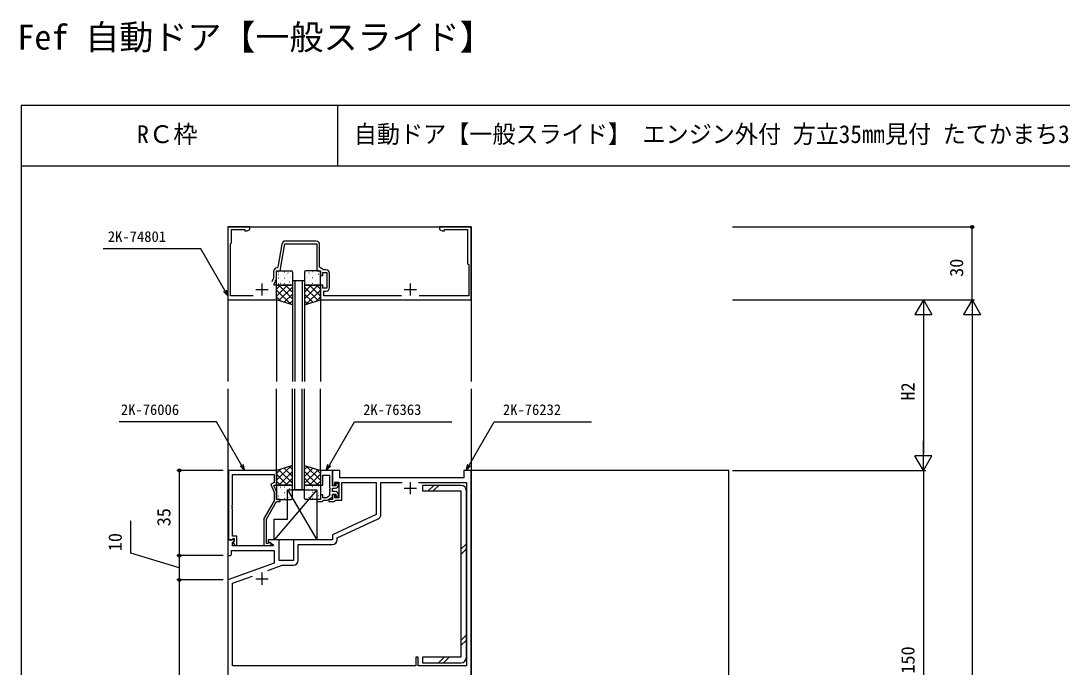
# Model space of a CAD drawing. Units: millimetres, scale not verified. Extents: x -437 to 438, y -681 to 679.
# Drawn here: x -436.9 to -8.6, y 412.7 to 678.6 of the extents above; entities that cross this region are included whole.
import ezdxf
from ezdxf.enums import TextEntityAlignment as Align

# ---------------------------------------------------------------- set-up
doc = ezdxf.new("R2010")
doc.units = ezdxf.units.MM
doc.header["$LTSCALE"] = 4
for name, color, linetype in [('0-1_USER1', 3, 'Continuous'), ('0-2_YKK_11', 7, 'Continuous'), ('0-3_YKK_11E', 7, 'Continuous'), ('0-4_YKK_12', 2, 'Continuous'), ('0-5_YKK_13', 4, 'Continuous'), ('0-7_YKK_D', 6, 'Continuous'), ('0-8_YKK_ZWAK', 7, 'Continuous')]:
    doc.layers.add(name, color=color, linetype=linetype)
doc.styles.add('ＭＳ ゴシック', font='')
doc.styles.get('ＭＳ ゴシック').set_extended_font_data('MS Gothic')

msp = doc.modelspace()

# ---------------------------------------------------------------- linework, layer by layer
at = {"layer": '0-2_YKK_11'}
for p, q in [((-315.5, 588), (-328.009, 588)), ((-309.9, 568.9), (-309.9, 574.7)), ((-337.7, 570.6), (-337.7, 565.6)), ((-276.7, 570.6), (-276.7, 565.6)), ((-340.2, 568.1), (-335.2, 568.1)), ((-279.2, 568.1), (-274.2, 568.1)), ((-276.7, 488.838), (-276.7, 483.838)), ((-279.2, 486.338), (-274.2, 486.338)), ((-337.7, 451.638), (-337.7, 446.638)), ((-340.2, 449.138), (-335.2, 449.138))]:
    msp.add_line(p, q, dxfattribs=at)
for points in [[(-341.384, 565.4), (-350.7, 565.4), (-350.7, 586.8), (-350.2, 587.3), (-350.2, 592.8), (-344.7, 592.8), (-344.7, 592.17), (-343.791, 592.17), (-342.7, 592.8), (-342.7, 593.8), (-351.7, 593.8), (-351.7, 563.8), (-331.7, 563.8), (-331.7, 569.8), (-332.7, 569.8), (-332.7, 570.3), (-331.7, 572.445), (-331.7, 575.8), (-330.2, 575.8), (-328.26, 586.8), (-315.2, 586.8), (-315.2, 575.8), (-313.7, 575.8), (-313.7, 573.8), (-312.7, 573.8), (-312.7, 575), (-311.1, 575), (-311.1, 568.6), (-312.7, 568.6), (-312.7, 569.8), (-313.7, 569.8), (-313.7, 563.8), (-251.7, 563.8), (-251.7, 593.8), (-264.7, 593.8), (-264.7, 592.8), (-263.609, 592.17), (-262.7, 592.17), (-262.7, 592.8), (-253.2, 592.8)], [(-253.2, 592.8), (-253.2, 578.8), (-252.7, 578.3), (-252.7, 565.4), (-273.016, 565.4)], [(-329.486, 586.76), (-331.163, 577.247), (-331.449, 576.999)], [(-311.4, 576.2), (-312.429, 576.2), (-314, 577.3), (-314, 586.5)], [(-332.9, 575.5), (-332.9, 572.711), (-333.606, 571.196)], [(-280.384, 565.4), (-312.2, 565.4), (-312.2, 567.4), (-311.4, 567.4)], [(-251.7, 343.638), (-251.7, 493.638), (-254.7, 493.638), (-254.7, 490.638), (-305.7, 490.638), (-305.7, 493.638), (-308.7, 493.638), (-308.7, 487.638), (-307.7, 487.638), (-307.7, 488.838), (-306.1, 488.838), (-306.1, 482.438), (-307.7, 482.438), (-307.7, 483.638), (-308.7, 483.638), (-308.7, 481.638), (-310.2, 481.638), (-310.2, 480.838), (-308, 480.838), (-307.7, 481.138), (-307.4, 481.438), (-304.9, 481.438), (-304.9, 488.638), (-290.7, 488.638), (-290.7, 475.532), (-308.7, 467.138), (-308.7, 465.138), (-324.7, 465.138), (-324.7, 456.638), (-330.7, 456.638), (-330.7, 465.138), (-335.2, 465.138), (-335.2, 464.338), (-333.035, 463.088), (-333.156, 462.638), (-349.77, 462.638), (-349.77, 464.044), (-349.064, 464.75), (-349.224, 465.138), (-351.7, 465.138)], [(-351.5, 493.638), (-351.5, 465.138), (-350.17, 465.138), (-349.87, 465.438), (-349.67, 465.638), (-349.1, 465.638), (-349.1, 464.712), (-349.674, 464.138), (-348.923, 462.838), (-348.1, 462.838), (-348.1, 466.638), (-349.87, 466.638), (-349.87, 477.68), (-349.99, 477.863), (-349.99, 478.413), (-349.87, 478.596), (-349.87, 478.68), (-349.99, 478.863), (-349.99, 479.413), (-349.87, 479.596), (-349.87, 492.008), (-332.7, 492.008), (-332.7, 488.638), (-334.12, 487.818), (-332.7, 484.772), (-332.7, 481.106), (-336.9, 473.831), (-336.9, 462.838), (-334.5, 462.838)], [(-334.999, 463.771), (-335.248, 463.638), (-335.9, 463.638), (-335.9, 473.564), (-331.7, 480.838), (-330.2, 480.838), (-330.2, 481.638), (-331.7, 481.638), (-331.7, 484.994), (-332.7, 487.138), (-332.7, 487.638), (-331.7, 487.638), (-331.7, 493.638), (-351.5, 493.638)], [(-308.7, 487.338), (-308.7, 493.638), (-313.7, 493.638), (-313.7, 487.638), (-312.7, 487.638), (-312.7, 491.708), (-309.9, 491.708), (-309.9, 486.596), (-309.78, 486.413), (-309.78, 485.863), (-309.9, 485.68), (-309.9, 485.596), (-309.78, 485.413), (-309.78, 484.863), (-309.9, 484.68), (-309.9, 483.17), (-311.168, 482.438), (-312.7, 482.438), (-312.7, 483.638), (-313.7, 483.638), (-313.7, 481.638), (-315.2, 481.638), (-315.2, 480.838), (-313, 480.838), (-312.7, 481.138), (-312.4, 481.438), (-310.9, 481.438), (-308.7, 482.708), (-308.7, 483.938), (-307.3, 483.938), (-307.3, 483.038), (-307, 482.738), (-306.3, 483.438), (-306.3, 483.638)], [(-273.337, 488.708), (-253.63, 488.708), (-253.63, 413.338), (-273.5, 413.338), (-273.5, 416.838), (-274.5, 416.838), (-274.5, 413.338), (-349.77, 413.338), (-349.77, 447.287), (-341.668, 450.236)], [(-306.3, 487.638), (-306.3, 487.838), (-307, 488.538), (-307.3, 488.238), (-307.3, 487.338), (-308.7, 487.338)], [(-288.77, 475.576), (-288.77, 488.708), (-280.063, 488.708)], [(-307.6, 484.938), (-308.7, 484.938), (-308.7, 486.338), (-307.6, 486.338)], [(-306.77, 465.208), (-306.77, 465.909), (-289.925, 473.764)], [(-351.7, 465.138), (-351.7, 458.638), (-350.7, 458.638), (-350.2, 459.138), (-350.2, 460.708), (-332.7, 460.708), (-332.7, 455.554), (-351.7, 448.638), (-351.7, 343.638)], [(-322.77, 456.708), (-322.77, 463.208), (-308.77, 463.208)], [(-335.366, 452.529), (-329.38, 454.708), (-324.77, 454.708)]]:
    msp.add_lwpolyline(points, dxfattribs=at)
for centre, radius, start, end in [((-328.009, 586.5), 1.5, 90.00001, 169.99999), ((-315.5, 586.5), 1.5, 0.00001, 89.99999), ((-331.4, 575.5), 1.5, 91.87261, 180), ((-311.4, 574.7), 1.5, 0.00001, 89.99999), ((-311.4, 568.9), 1.5, 270.00001, 359.99999), ((-307.6, 487.638), 1.3, 270.00001, 359.99999), ((-307.6, 483.638), 1.3, 0.00001, 89.99999), ((-290.77, 475.576), 2, 295.00002, 0.00002), ((-334.5, 463.438), 0.6, 270.00003, 146.25104), ((-308.77, 465.208), 2, 270.00001, 359.99999), ((-324.77, 456.708), 2, 270.00001, 359.99999)]:
    msp.add_arc(centre, radius, start, end, dxfattribs=at)
at = {"layer": '0-3_YKK_11E'}
msp.add_lwpolyline([(-145.7, 343.638), (-145.7, 493.638), (-252, 493.638)], dxfattribs=at)
at = {"layer": '0-4_YKK_12'}
for p, q in [((-351.7, 593.8), (-251.678, 593.8)), ((-351.7, 593.8), (-351.7, 530.219)), ((-251.7, 593.792), (-251.7, 530.219)), ((-325.2, 571.802), (-320.2, 571.802)), ((-325.2, 571.802), (-325.2, 530.219)), ((-324.2, 571.802), (-324.2, 530.219)), ((-321.2, 571.802), (-321.2, 530.219)), ((-320.2, 571.802), (-320.2, 530.219)), ((-331.7, 563.8), (-331.7, 530.219)), ((-313.7, 563.8), (-313.7, 530.219)), ((-351.7, 527.219), (-351.7, 196.719)), ((-331.7, 493.638), (-331.7, 527.219)), ((-325.2, 485.638), (-325.2, 527.219)), ((-324.2, 485.638), (-324.2, 527.219)), ((-321.2, 485.638), (-321.2, 527.219)), ((-320.2, 485.638), (-320.2, 527.219)), ((-313.7, 493.638), (-313.7, 527.219)), ((-251.7, 527.219), (-251.7, 196.719)), ((-320.2, 485.638), (-325.2, 485.638))]:
    msp.add_line(p, q, dxfattribs=at)
at = {"layer": '0-5_YKK_13'}
for p, q in [((-331.7, 570.298), (-331.7, 575.298)), ((-331.2, 575.798), (-325.7, 575.798)), ((-330.893, 574.769), (-330.886, 574.767)), ((-330.888, 574.276), (-330.821, 574.231)), ((-330.843, 575.287), (-330.803, 575.287)), ((-329.703, 574.187), (-329.663, 574.187)), ((-328.661, 573.979), (-328.653, 573.976)), ((-328.411, 575.287), (-328.371, 575.287)), ((-327.271, 574.187), (-327.231, 574.187)), ((-327.046, 574.867), (-326.979, 574.823)), ((-325.979, 575.287), (-325.939, 575.287)), ((-325.686, 575.198), (-325.678, 575.195)), ((-325.2, 575.298), (-325.2, 570.298)), ((-320.2, 575.298), (-320.2, 570.298)), ((-319.714, 575.198), (-319.722, 575.195)), ((-314.2, 575.798), (-319.7, 575.798)), ((-319.421, 575.287), (-319.461, 575.287)), ((-318.354, 574.867), (-318.421, 574.823)), ((-318.129, 574.187), (-318.169, 574.187)), ((-316.989, 575.287), (-317.029, 575.287)), ((-316.739, 573.979), (-316.747, 573.976)), ((-315.697, 574.187), (-315.737, 574.187)), ((-314.557, 575.287), (-314.597, 575.287)), ((-314.512, 574.276), (-314.579, 574.231)), ((-314.507, 574.769), (-314.514, 574.767)), ((-313.7, 570.298), (-313.7, 575.298)), ((-327.277, 569.798), (-331.7, 565.375)), ((-330.106, 569.798), (-331.7, 568.204)), ((-331.674, 572.773), (-331.666, 572.77)), ((-325.7, 569.798), (-331.2, 569.798)), ((-330.843, 572.895), (-330.803, 572.895)), ((-330.843, 570.503), (-330.803, 570.503)), ((-330.82, 569.798), (-325.2, 564.178)), ((-330.18, 570.673), (-330.114, 570.629)), ((-329.959, 569.893), (-329.951, 569.89)), ((-329.703, 571.795), (-329.663, 571.795)), ((-329.178, 571.889), (-329.17, 571.887)), ((-328.411, 572.895), (-328.371, 572.895)), ((-328.411, 570.503), (-328.371, 570.503)), ((-327.991, 569.798), (-325.2, 567.007)), ((-327.271, 571.795), (-327.231, 571.795)), ((-326.946, 571.099), (-326.938, 571.096)), ((-326.466, 573.202), (-326.459, 573.199)), ((-326.338, 571.264), (-326.272, 571.22)), ((-325.979, 572.895), (-325.939, 572.895)), ((-325.979, 570.503), (-325.939, 570.503)), ((-314.58, 569.798), (-320.2, 564.178)), ((-317.409, 569.798), (-320.2, 567.007)), ((-319.7, 569.798), (-314.2, 569.798)), ((-319.421, 572.895), (-319.461, 572.895)), ((-319.421, 570.503), (-319.461, 570.503)), ((-319.062, 571.264), (-319.128, 571.22)), ((-318.934, 573.202), (-318.941, 573.199)), ((-318.454, 571.099), (-318.462, 571.096)), ((-318.129, 571.795), (-318.169, 571.795)), ((-318.123, 569.798), (-313.7, 565.375)), ((-316.989, 572.895), (-317.029, 572.895)), ((-316.989, 570.503), (-317.029, 570.503)), ((-316.222, 571.889), (-316.23, 571.887)), ((-315.697, 571.795), (-315.737, 571.795)), ((-315.441, 569.893), (-315.449, 569.89)), ((-315.294, 569.798), (-313.7, 568.204)), ((-315.22, 570.673), (-315.286, 570.629)), ((-314.557, 572.895), (-314.597, 572.895)), ((-314.557, 570.503), (-314.597, 570.503)), ((-313.726, 572.773), (-313.734, 572.77)), ((-331.7, 567.85), (-325.847, 561.997)), ((-325.2, 569.047), (-330.743, 563.503)), ((-325.2, 566.218), (-328.58, 562.838)), ((-320.2, 569.047), (-314.657, 563.503)), ((-320.2, 566.218), (-316.82, 562.838)), ((-313.7, 567.85), (-319.553, 561.997)), ((-331.7, 565.021), (-329.933, 563.254)), ((-325.2, 563.39), (-326.418, 562.172)), ((-320.2, 563.39), (-318.982, 562.172)), ((-313.7, 565.021), (-315.467, 563.254)), ((-331.7, 489.586), (-325.847, 495.439)), ((-331.7, 492.415), (-329.933, 494.182)), ((-330.82, 487.638), (-325.2, 493.258)), ((-325.2, 488.389), (-330.743, 493.932)), ((-325.2, 491.218), (-328.58, 494.598)), ((-325.2, 494.046), (-326.418, 495.264)), ((-320.2, 494.046), (-318.982, 495.264)), ((-320.2, 491.218), (-316.82, 494.598)), ((-320.2, 488.389), (-314.657, 493.932)), ((-314.58, 487.638), (-320.2, 493.258)), ((-313.7, 489.586), (-319.553, 495.439)), ((-313.7, 492.415), (-315.467, 494.182)), ((-327.277, 487.638), (-331.7, 492.061)), ((-330.106, 487.638), (-331.7, 489.232)), ((-327.991, 487.638), (-325.2, 490.429)), ((-317.409, 487.638), (-320.2, 490.429)), ((-318.123, 487.638), (-313.7, 492.061)), ((-315.294, 487.638), (-313.7, 489.232)), ((-315.2, 485.638), (-332.7, 465.138)), ((-331.7, 487.138), (-331.7, 482.138)), ((-331.662, 484.663), (-331.654, 484.665)), ((-325.7, 487.638), (-331.2, 487.638)), ((-330.832, 486.933), (-330.792, 486.933)), ((-330.832, 484.541), (-330.792, 484.541)), ((-330.169, 486.763), (-330.102, 486.807)), ((-329.947, 487.543), (-329.939, 487.546)), ((-329.692, 485.641), (-329.652, 485.641)), ((-329.166, 485.547), (-329.158, 485.549)), ((-328.4, 486.933), (-328.36, 486.933)), ((-328.4, 484.541), (-328.36, 484.541)), ((-327.26, 485.641), (-327.22, 485.641)), ((-327.2, 485.638), (-315.2, 465.138)), ((-326.934, 486.337), (-326.926, 486.34)), ((-326.455, 484.234), (-326.447, 484.237)), ((-326.326, 486.172), (-326.26, 486.216)), ((-325.968, 486.933), (-325.928, 486.933)), ((-325.968, 484.541), (-325.928, 484.541)), ((-325.2, 482.138), (-325.2, 487.138)), ((-320.2, 482.138), (-320.2, 487.138)), ((-319.7, 487.638), (-314.2, 487.638)), ((-319.421, 486.933), (-319.461, 486.933)), ((-319.421, 484.541), (-319.461, 484.541)), ((-319.062, 486.172), (-319.128, 486.216)), ((-318.934, 484.234), (-318.941, 484.237)), ((-318.454, 486.337), (-318.462, 486.34)), ((-318.129, 485.641), (-318.169, 485.641)), ((-316.989, 486.933), (-317.029, 486.933)), ((-316.989, 484.541), (-317.029, 484.541)), ((-316.222, 485.547), (-316.23, 485.549)), ((-315.697, 485.641), (-315.737, 485.641)), ((-315.441, 487.543), (-315.449, 487.546)), ((-315.22, 486.763), (-315.286, 486.807)), ((-314.557, 486.933), (-314.597, 486.933)), ((-314.557, 484.541), (-314.597, 484.541)), ((-313.726, 484.663), (-313.734, 484.665)), ((-313.7, 487.138), (-313.7, 482.138)), ((-269.392, 485.223), (-267.092, 487.523)), ((-267.269, 485.223), (-264.969, 487.523)), ((-253.63, 416.823), (-253.63, 485.223)), ((-331.2, 481.638), (-325.7, 481.638)), ((-330.881, 482.666), (-330.874, 482.669)), ((-330.876, 483.16), (-330.809, 483.204)), ((-330.832, 482.149), (-330.792, 482.149)), ((-329.692, 483.249), (-329.652, 483.249)), ((-328.649, 483.457), (-328.642, 483.46)), ((-328.4, 482.149), (-328.36, 482.149)), ((-327.26, 483.249), (-327.22, 483.249)), ((-327.034, 482.569), (-326.967, 482.613)), ((-325.968, 482.149), (-325.928, 482.149)), ((-325.674, 482.238), (-325.666, 482.24)), ((-319.714, 482.238), (-319.722, 482.24)), ((-314.2, 481.638), (-319.7, 481.638)), ((-319.421, 482.149), (-319.461, 482.149)), ((-318.354, 482.569), (-318.421, 482.613)), ((-318.129, 483.249), (-318.169, 483.249)), ((-316.989, 482.149), (-317.029, 482.149)), ((-316.739, 483.457), (-316.747, 483.46)), ((-315.697, 483.249), (-315.737, 483.249)), ((-314.557, 482.149), (-314.597, 482.149)), ((-314.512, 483.16), (-314.579, 483.204)), ((-314.507, 482.666), (-314.514, 482.669)), ((-255.93, 461.208), (-253.63, 463.508)), ((-255.93, 459.085), (-253.63, 461.385)), ((-255.93, 423.732), (-253.63, 426.032)), ((-255.93, 421.609), (-253.63, 423.909)), ((-265.138, 414.523), (-262.838, 416.823)), ((-263.015, 414.523), (-260.715, 416.823))]:
    msp.add_line(p, q, dxfattribs=at)
for points in [[(-331.7, 569.798), (-325.2, 569.798), (-325.2, 561.798), (-331.7, 563.798)], [(-313.7, 569.798), (-320.2, 569.798), (-320.2, 561.798), (-313.7, 563.798)], [(-331.7, 487.638), (-325.2, 487.638), (-325.2, 495.638), (-331.7, 493.638)], [(-313.7, 487.638), (-320.2, 487.638), (-320.2, 495.638), (-313.7, 493.638)], [(-327.2, 485.638), (-315.2, 485.638), (-315.2, 465.138), (-332.7, 465.138), (-332.7, 473.638), (-327.2, 473.638)]]:
    msp.add_lwpolyline(points, close=True, dxfattribs=at)
for points in [[(-255.93, 487.523), (-271.63, 487.523), (-271.63, 485.223)], [(-271.63, 485.223), (-255.93, 485.223), (-255.93, 416.823), (-271.63, 416.823), (-271.63, 414.523), (-255.93, 414.523)]]:
    msp.add_lwpolyline(points, dxfattribs=at)
for centre, radius, start, end in [((-331.2, 575.298), 0.5, 90, 180), ((-325.7, 575.298), 0.5, 0, 90), ((-319.7, 575.298), 0.5, 90, 180), ((-314.2, 575.298), 0.5, 0, 90), ((-331.2, 570.298), 0.5, 180, 270), ((-325.7, 570.298), 0.5, 270, 0), ((-319.7, 570.298), 0.5, 180, 270), ((-314.2, 570.298), 0.5, 270, 0), ((-331.2, 487.138), 0.5, 90, 180), ((-325.7, 487.138), 0.5, 360, 90), ((-319.7, 487.138), 0.5, 90, 180), ((-314.2, 487.138), 0.5, 0, 90), ((-255.93, 485.223), 2.3, 0, 90), ((-331.2, 482.138), 0.5, 180, 270), ((-325.7, 482.138), 0.5, 270, 360), ((-319.7, 482.138), 0.5, 180, 270), ((-314.2, 482.138), 0.5, 270, 0), ((-255.93, 416.823), 2.3, 270, 0)]:
    msp.add_arc(centre, radius, start, end, dxfattribs=at)
at = {"layer": '0-7_YKK_D'}
for p, q in [((-144.2, 593.8), (-44.7, 593.8)), ((-45.7, 563.8), (-45.7, 593.8)), ((-144.2, 563.8), (-44.7, 563.8)), ((-144.2, 563.8), (-64.7, 563.8)), ((-144.2, 563.8), (-44.7, 563.8)), ((-65.7, 563.8), (-69.2, 557.738)), ((-65.7, 563.8), (-62.2, 557.738)), ((-65.7, 563.8), (-65.7, 551.676)), ((-45.7, 563.8), (-49.2, 557.738)), ((-45.7, 563.8), (-42.2, 557.738)), ((-45.7, 563.8), (-45.7, 551.676)), ((-69.2, 557.738), (-62.2, 557.738)), ((-65.7, 556.8), (-65.7, 500.638)), ((-49.2, 557.738), (-42.2, 557.738)), ((-45.7, 556.8), (-45.7, -66.2)), ((-65.7, 493.638), (-65.7, 505.763)), ((-65.7, 493.638), (-69.2, 499.7)), ((-62.2, 499.7), (-69.2, 499.7)), ((-65.7, 493.638), (-62.2, 499.7)), ((-353.717, 493.638), (-372.7, 493.638)), ((-371.7, 493.638), (-371.7, 458.638)), ((-144.2, 493.638), (-64.7, 493.638)), ((-144.2, 493.638), (-64.7, 493.638)), ((-65.7, 493.638), (-65.7, 343.638)), ((-353.717, 458.638), (-372.7, 458.638)), ((-353.717, 458.638), (-372.7, 458.638)), ((-371.7, 458.638), (-371.7, 448.638)), ((-353.717, 448.638), (-372.7, 448.638)), ((-353.717, 448.638), (-372.7, 448.638)), ((-371.7, 448.638), (-371.7, 343.638))]:
    msp.add_line(p, q, dxfattribs=at)
for points in [[(-351.7, 565.408), (-352.975, 567.617), (-362.915, 584.833), (-402.993, 584.833)], [(-352.383, 567.958), (-351.7, 565.408), (-353.567, 567.275)], [(-344.846, 493.638), (-346.121, 495.847), (-356.393, 513.638), (-396.471, 513.638)], [(-311.243, 493.637), (-309.968, 495.845), (-299.696, 513.637), (-259.617, 513.637)], [(-253.779, 493.637), (-252.504, 495.845), (-242.232, 513.637), (-202.153, 513.637)], [(-345.529, 496.188), (-344.846, 493.638), (-346.712, 495.505)], [(-309.376, 495.503), (-311.243, 493.637), (-310.559, 496.187)], [(-251.912, 495.503), (-253.779, 493.637), (-253.096, 496.187)], [(-371.7, 453.638), (-391.7, 459.577), (-391.7, 472.952)]]:
    msp.add_lwpolyline(points, dxfattribs=at)
for centre in [(-45.7, 593.8), (-371.7, 493.638), (-371.7, 458.638), (-371.7, 458.638), (-371.7, 448.638), (-371.7, 448.638)]:
    msp.add_circle(centre, 0.637, dxfattribs=at)
at = {"layer": '0-8_YKK_ZWAK'}
for p, q in [((-436.7, 643.8), (-436.7, -681.2)), ((438.3, 643.8), (-436.7, 643.8)), ((-306.7, 643.8), (-306.7, 618.8)), ((438.3, 618.8), (-436.7, 618.8))]:
    msp.add_line(p, q, dxfattribs=at)

# ---------------------------------------------------------------- texts
at = {"layer": '0-1_USER1', "style": 'ＭＳ ゴシック'}
for s, height, p in [('Fef 自動ドア【一般スライド】', 10.26, (-438.288, 663.658)), ('RＣ枠', 7.331, (-389.172, 626.073))]:
    msp.add_text(s, height=height, dxfattribs=at).set_placement(p, align=Align.BOTTOM_LEFT)
at = {"layer": '0-1_USER1', "style": 'ＭＳ ゴシック', "width": 0.95}
msp.add_text('自動ドア【一般スライド】 エンジン外付 方立35㎜見付 たてかまち35㎜見付 枠：18㎜溝幅 障子：18㎜溝幅', height=7.331, dxfattribs=at).set_placement((-299.952, 626.13), align=Align.BOTTOM_LEFT)
at = {"layer": '0-7_YKK_D', "style": 'ＭＳ ゴシック'}
for s, p in [('2K-74801', (-401.09, 586.333)), ('2K-76006', (-395.727, 515.138)), ('2K-76363', (-296.089, 515.137)), ('2K-76232', (-238.625, 515.137))]:
    msp.add_text(s, height=4.399, dxfattribs=at).set_placement(p, align=Align.BOTTOM_LEFT)
for s, p in [('30', (-47.7, 573.26)), ('H2', (-67.7, 522.391)), ('35', (-373.7, 470.684)), ('10', (-393.7, 460.426)), ('150', (-67.7, 410.073))]:
    msp.add_text(s, height=5.499, rotation=90, dxfattribs=at).set_placement(p, align=Align.BOTTOM_LEFT)

doc.saveas('drawing.dxf')
